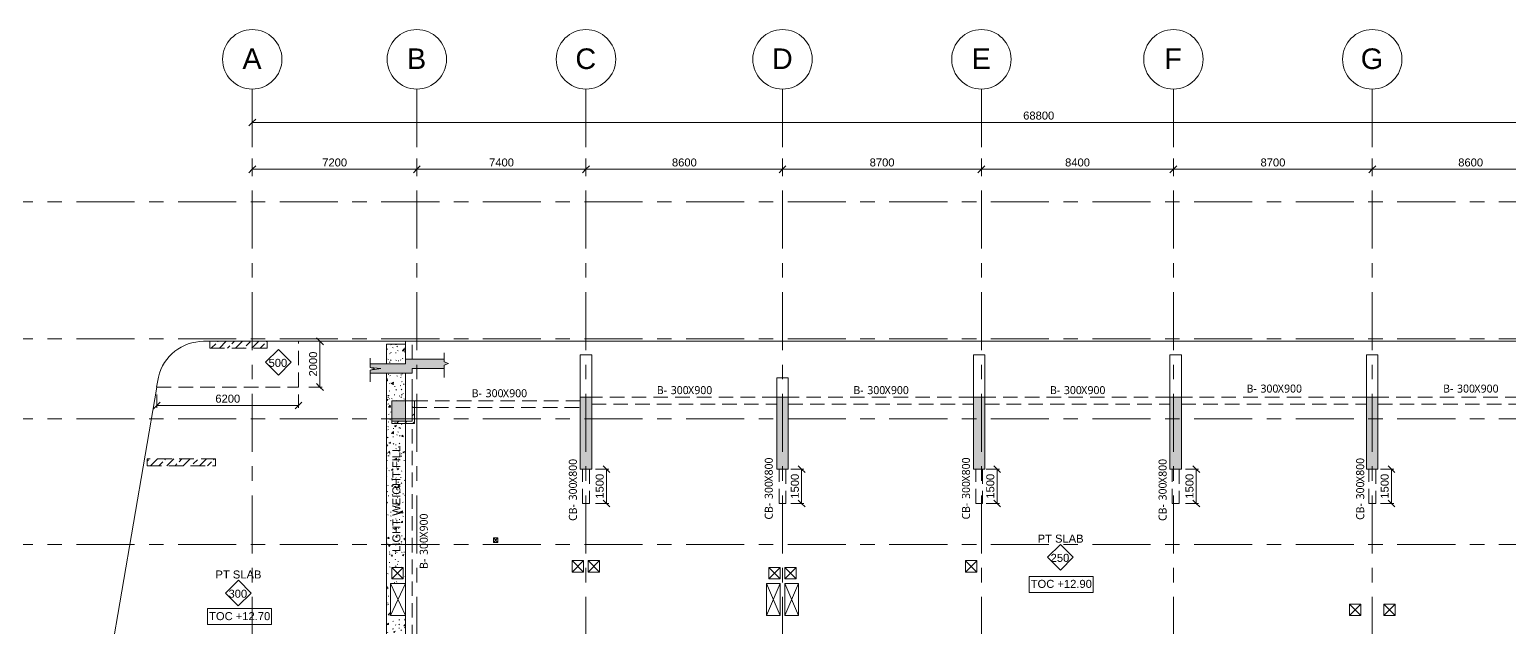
# Model space of a CAD drawing. Header units: millimetres. Extents: x 1499 to 248787, y -26353 to 51881.
# Drawn here: x 55921 to 120663, y 25723 to 51881 of the extents above; entities that cross this region are included whole.
import ezdxf

# ---------------------------------------------------------------- set-up
doc = ezdxf.new("R2010")
doc.units = ezdxf.units.MM
for name, pattern in [('Dashed', [3810, 2540, -1270]), ('Dashed __25x_', [952.5, 635, -317.5]), ('DASHED___25x_', [952.5, 635, -317.5]), ('Grid Line', [4445, 2540, -635, 635, -635])]:
    doc.linetypes.add(name, pattern=pattern)
for name, color, linetype, lineweight in [('A-ANNO-DIMS', 211, 'Continuous', 5), ('A-ANNO-DIMS-200', 211, 'Continuous', 5), ('A-DETL', 90, 'Continuous', 5), ('A-DETL-GENF', 92, 'Continuous', 5), ('A-DETL-THIN', 151, 'Continuous', 5), ('A-FLOR', 192, 'Continuous', 15), ('A-FLOR-HDLN', 190, 'Dashed __25x_', 5), ('A-FLOR-IDEN', 11, 'Continuous', 5), ('A-FLOR-PATT', 8, 'Continuous', 15), ('A-WALL-PATT', 111, 'Continuous', 15), ('G-ANNO-DIMS', 111, 'Continuous', 5), ('G-ANNO-TEXT', 231, 'Continuous', 5), ('I-WALL', 2, 'Continuous', 5), ('S-BEAM-HDLN', 1, 'DASHED___25x_', 5), ('S-BEAM-IDEN', 2, 'Continuous', 5), ('S-COLS', 52, 'Continuous', 5), ('S-COLS-HDLN', 52, 'Dashed', 5), ('S-GRID', 1, 'Continuous', 5), ('S-GRID-IDEN', 1, 'Continuous', 5)]:
    doc.layers.add(name, color=color, linetype=linetype, lineweight=lineweight)
doc.styles.add('Arial_1', font='arial.ttf', dxfattribs={"height": 350})
doc.styles.add('Arial_2', font='arial.ttf', dxfattribs={"height": 900})
doc.styles.add('Trebuchet MS', font='trebuc.ttf', dxfattribs={"height": 350})
doc.dimstyles.new('Diagonal_-_1_75mm_Round_5mm_-1-200', dxfattribs={"dimscale": 304.8, "dimtxt": 1.171558, "dimasz": 0.984252, "dimexe": 0.328084, "dimexo": 0.0625, "dimgap": 0.065617, "dimtad": 1, "dimdec": 0, "dimlfac": 304.8, "dimrnd": 5, "dimdsep": 46, "dimtxsty": 'Arial_1', "dimblk1": 'OBLIQUE', "dimblk2": 'OBLIQUE', "dimsah": 1, "dimcen": 0.09, "dimazin": 0, "dimtfac": 1, "dimtdec": 4, "dimtix": 1, "dimtmove": 0, "dimatfit": 3, "dimfxl": 0.005167, "dimfxlon": 1, "dimtvp": 1, "dimtolj": 1, "dimtzin": 0, "dimarcsym": 2})
pattern_1 = [(45, (49092.77, 0), (-356.404, 356.404), []), (45, (49449.2, 0), (-356.404, 356.404), [252.016, -126.008])]
pattern_2 = [(50, (49092.8, 0), (728.7365, -63.756), [76.2, -838.2]), (355, (49092.8, 0), (-140.972, 764.228), [60.96, -670.56]), (100.451, (49153.5, -5.3), (587.77, 700.467), [64.76, -712.36]), (46.184, (49092.8, 203.2), (1084.316, -168.171), [114.3, -1257.3]), (96.636, (49183.1, 189.2), (949.61, 989.71), [97.14, -1068.54]), (351.184, (49092.8, 203.2), (949.62, 989.7), [91.44, -1005.84]), (21, (49194.4, 152.4), (606.458, -409.0606), [76.2, -838.2]), (326, (49194.4, 152.4), (247.208, 736.753), [60.96, -670.56]), (71.451, (49244.9, 118.3), (853.668, 327.685), [64.76, -712.36]), (37.5, (49092.77, 0), (12.3547, 338.2201), [33.528, -628.904, 33.528, -647.192, -673.1]), (37.5, (49092.77, 0), (12.3547, 338.2201), [-1343.152, 33.528, -639.572]), (7.5, (49092.77, 0), (267.279, 400.722), [33.528, -354.584, 33.528, -613.664, -256.54]), (7.5, (49092.77, 0), (267.279, 400.722), [-1035.304, 33.528, -223.012]), (327.5, (48866.2, 0), (542.3633, -22.9153), [33.528, -220.472, 33.528, -758.952, -1051.56]), (327.5, (48866.2, 0), (542.3633, -22.9153), [-1046.48, 33.528, -1018.032]), (317.5, (48764.6, 0), (592.517, 101.707), [33.528, -296.672, 33.528, -492.76, -746.76]), (317.5, (48764.6, 0), (592.517, 101.707), [-856.488, 33.528, -713.232])]

# ---------------------------------------------------------------- blocks, each defined once
blk = doc.blocks.new('BAI-AN_TAG_SLAB MARK-TYPE COMMENT_rfa 1_75 - BAI-AN_TAG_SLAB MARK-TYPE COMMENT-7641453-1ST FLOOR  FRAMING PLAN')
at = {"layer": 'A-FLOR-IDEN'}
for p, q in [((-2.8, 0), (0.02, 2.82)), ((-2.8, 0), (0, -2.8)), ((2.82, 0.02), (0, -2.8)), ((2.82, 0.02), (0.02, 2.82))]:
    blk.add_line(p, q, dxfattribs=at)
blk = doc.blocks.new('Grid - M_Grid Head - Circle-4284405-1ST FLOOR  FRAMING PLAN')
at = {"layer": 'S-GRID-IDEN'}
blk.add_circle((0, 0), 6.5, dxfattribs=at)
blk = doc.blocks.new('Spot Elevations - Spot Elevation _Str_ Plan_-5963248-1ST FLOOR  FRAMING PLAN')
at = {"layer": 'G-ANNO-DIMS'}
for p, q in [((-7, 4.125), (7, 4.125)), ((-7, 0.625), (-7, 4.125)), ((7, 0.625), (7, 4.125)), ((-7, 0.625), (7, 0.625))]:
    blk.add_line(p, q, dxfattribs=at)
blk = doc.blocks.new('DIMBLOCK1-1ST FLOOR  FRAMING PLAN')
at = {"layer": 'A-ANNO-DIMS-200'}
for p, q in [((65663, 45768), (65663, 46248)), ((72863, 45768), (72863, 46248)), ((65663, 45768), (72863, 45768)), ((65663, 45768), (65663, 45668)), ((72863, 45768), (72863, 45668))]:
    blk.add_line(p, q, dxfattribs=at)
at = {"layer": 'A-ANNO-DIMS-200', "lineweight": 15}
for p, q in [((65663, 45768), (65513, 45618)), ((65663, 45768), (65813, 45918)), ((72863, 45768), (72713, 45618)), ((72863, 45768), (73013, 45918))]:
    blk.add_line(p, q, dxfattribs=at)
at = {"layer": 'A-ANNO-DIMS-200', "color": 0, "insert": (68724, 46243), "char_height": 350, "width": 1292.12, "attachment_point": 1, "line_spacing_factor": 0.941778, "style": 'Arial_1'}
blk.add_mtext('7200', dxfattribs=at)
blk = doc.blocks.new('_Oblique')
at = {"color": 0, "linetype": 'ByBlock', "lineweight": -2}
blk.add_line((-0.5, -0.5), (0.5, 0.5), dxfattribs=at)
blk = doc.blocks.new('DIMBLOCK2-1ST FLOOR  FRAMING PLAN')
at = {"layer": 'A-ANNO-DIMS-200'}
for p, q in [((72863, 45768), (72863, 46248)), ((80263, 45768), (80263, 46248)), ((72863, 45768), (80263, 45768)), ((72863, 45768), (72863, 45668)), ((80263, 45768), (80263, 45668))]:
    blk.add_line(p, q, dxfattribs=at)
at = {"layer": 'A-ANNO-DIMS-200', "lineweight": 15}
for p, q in [((72863, 45768), (72713, 45618)), ((72863, 45768), (73013, 45918)), ((80263, 45768), (80113, 45618)), ((80263, 45768), (80413, 45918))]:
    blk.add_line(p, q, dxfattribs=at)
at = {"layer": 'A-ANNO-DIMS-200', "color": 0, "insert": (76024, 46243), "char_height": 350, "width": 1292.12, "attachment_point": 1, "line_spacing_factor": 0.941778, "style": 'Arial_1'}
blk.add_mtext('7400', dxfattribs=at)
blk = doc.blocks.new('DIMBLOCK3-1ST FLOOR  FRAMING PLAN')
at = {"layer": 'A-ANNO-DIMS-200'}
for p, q in [((80263, 45768), (80263, 46248)), ((88863, 45768), (88863, 46248)), ((80263, 45768), (88863, 45768)), ((80263, 45768), (80263, 45668)), ((88863, 45768), (88863, 45668))]:
    blk.add_line(p, q, dxfattribs=at)
at = {"layer": 'A-ANNO-DIMS-200', "lineweight": 15}
for p, q in [((80263, 45768), (80113, 45618)), ((80263, 45768), (80413, 45918)), ((88863, 45768), (88713, 45618)), ((88863, 45768), (89013, 45918))]:
    blk.add_line(p, q, dxfattribs=at)
at = {"layer": 'A-ANNO-DIMS-200', "color": 0, "insert": (84024, 46243), "char_height": 350, "width": 1292.12, "attachment_point": 1, "line_spacing_factor": 0.941778, "style": 'Arial_1'}
blk.add_mtext('8600', dxfattribs=at)
blk = doc.blocks.new('DIMBLOCK4-1ST FLOOR  FRAMING PLAN')
at = {"layer": 'A-ANNO-DIMS-200'}
for p, q in [((88863, 45768), (88863, 46248)), ((97563, 45768), (97563, 46248)), ((88863, 45768), (97563, 45768)), ((88863, 45768), (88863, 45668)), ((97563, 45768), (97563, 45668))]:
    blk.add_line(p, q, dxfattribs=at)
at = {"layer": 'A-ANNO-DIMS-200', "lineweight": 15}
for p, q in [((88863, 45768), (88713, 45618)), ((88863, 45768), (89013, 45918)), ((97563, 45768), (97413, 45618)), ((97563, 45768), (97713, 45918))]:
    blk.add_line(p, q, dxfattribs=at)
at = {"layer": 'A-ANNO-DIMS-200', "color": 0, "insert": (92674, 46243), "char_height": 350, "width": 1292.12, "attachment_point": 1, "line_spacing_factor": 0.941778, "style": 'Arial_1'}
blk.add_mtext('8700', dxfattribs=at)
blk = doc.blocks.new('DIMBLOCK5-1ST FLOOR  FRAMING PLAN')
at = {"layer": 'A-ANNO-DIMS-200'}
for p, q in [((97563, 45768), (97563, 46248)), ((105963, 45768), (105963, 46248)), ((97563, 45768), (105963, 45768)), ((97563, 45768), (97563, 45668)), ((105963, 45768), (105963, 45668))]:
    blk.add_line(p, q, dxfattribs=at)
at = {"layer": 'A-ANNO-DIMS-200', "lineweight": 15}
for p, q in [((97563, 45768), (97413, 45618)), ((97563, 45768), (97713, 45918)), ((105963, 45768), (105813, 45618)), ((105963, 45768), (106113, 45918))]:
    blk.add_line(p, q, dxfattribs=at)
at = {"layer": 'A-ANNO-DIMS-200', "color": 0, "insert": (101224, 46243), "char_height": 350, "width": 1292.12, "attachment_point": 1, "line_spacing_factor": 0.941778, "style": 'Arial_1'}
blk.add_mtext('8400', dxfattribs=at)
blk = doc.blocks.new('DIMBLOCK6-1ST FLOOR  FRAMING PLAN')
at = {"layer": 'A-ANNO-DIMS-200'}
for p, q in [((105963, 45768), (105963, 46248)), ((114663, 45768), (114663, 46248)), ((105963, 45768), (114663, 45768)), ((105963, 45768), (105963, 45668)), ((114663, 45768), (114663, 45668))]:
    blk.add_line(p, q, dxfattribs=at)
at = {"layer": 'A-ANNO-DIMS-200', "lineweight": 15}
for p, q in [((105963, 45768), (105813, 45618)), ((105963, 45768), (106113, 45918)), ((114663, 45768), (114513, 45618)), ((114663, 45768), (114813, 45918))]:
    blk.add_line(p, q, dxfattribs=at)
at = {"layer": 'A-ANNO-DIMS-200', "color": 0, "insert": (109774, 46243), "char_height": 350, "width": 1292.12, "attachment_point": 1, "line_spacing_factor": 0.941778, "style": 'Arial_1'}
blk.add_mtext('8700', dxfattribs=at)
blk = doc.blocks.new('DIMBLOCK7-1ST FLOOR  FRAMING PLAN')
at = {"layer": 'A-ANNO-DIMS-200'}
for p, q in [((114663, 45768), (114663, 46248)), ((123263, 45768), (123263, 46248)), ((114663, 45768), (123263, 45768)), ((114663, 45768), (114663, 45668)), ((123263, 45768), (123263, 45668))]:
    blk.add_line(p, q, dxfattribs=at)
at = {"layer": 'A-ANNO-DIMS-200', "lineweight": 15}
for p, q in [((114663, 45768), (114513, 45618)), ((114663, 45768), (114813, 45918)), ((123263, 45768), (123113, 45618)), ((123263, 45768), (123413, 45918))]:
    blk.add_line(p, q, dxfattribs=at)
at = {"layer": 'A-ANNO-DIMS-200', "color": 0, "insert": (118424, 46243), "char_height": 350, "width": 1292.12, "attachment_point": 1, "line_spacing_factor": 0.941778, "style": 'Arial_1'}
blk.add_mtext('8600', dxfattribs=at)
blk = doc.blocks.new('DIMBLOCK9-1ST FLOOR  FRAMING PLAN')
at = {"layer": 'A-ANNO-DIMS-200'}
for p, q in [((65663, 47819), (65663, 48299)), ((134463, 47819), (134463, 48299)), ((65663, 47819), (134463, 47819)), ((65663, 47819), (65663, 47719)), ((134463, 47819), (134463, 47719))]:
    blk.add_line(p, q, dxfattribs=at)
at = {"layer": 'A-ANNO-DIMS-200', "lineweight": 15}
for p, q in [((65663, 47819), (65813, 47969)), ((134463, 47819), (134613, 47969)), ((65663, 47819), (65513, 47669)), ((134463, 47819), (134313, 47669))]:
    blk.add_line(p, q, dxfattribs=at)
at = {"layer": 'A-ANNO-DIMS-200', "color": 0, "insert": (99390, 48294), "char_height": 350, "width": 1615.15, "attachment_point": 1, "line_spacing_factor": 0.941778, "style": 'Arial_1'}
blk.add_mtext('68800', dxfattribs=at)
blk = doc.blocks.new('DIMBLOCK34-1ST FLOOR  FRAMING PLAN')
at = {"layer": 'A-ANNO-DIMS-200'}
for p, q in [((81161, 32644), (80681, 32644)), ((81161, 32644), (81161, 31144)), ((81161, 32644), (81261, 32644)), ((81161, 31144), (80681, 31144)), ((81161, 31144), (81261, 31144))]:
    blk.add_line(p, q, dxfattribs=at)
at = {"layer": 'A-ANNO-DIMS-200', "lineweight": 15}
for p, q in [((81161, 32644), (81011, 32794)), ((81161, 32644), (81311, 32494)), ((81161, 31144), (81011, 31294)), ((81161, 31144), (81311, 30994))]:
    blk.add_line(p, q, dxfattribs=at)
at = {"layer": 'A-ANNO-DIMS-200', "color": 0, "insert": (80687, 31356), "char_height": 350, "width": 1292.12, "attachment_point": 1, "rotation": 90, "line_spacing_factor": 0.941778, "style": 'Arial_1'}
blk.add_mtext('1500', dxfattribs=at)
blk = doc.blocks.new('DIMBLOCK35-1ST FLOOR  FRAMING PLAN')
at = {"layer": 'A-ANNO-DIMS-200'}
for p, q in [((89699, 32644), (89219, 32644)), ((89699, 32644), (89699, 31144)), ((89699, 32644), (89799, 32644)), ((89699, 31144), (89219, 31144)), ((89699, 31144), (89799, 31144))]:
    blk.add_line(p, q, dxfattribs=at)
at = {"layer": 'A-ANNO-DIMS-200', "lineweight": 15}
for p, q in [((89699, 32644), (89549, 32794)), ((89699, 32644), (89849, 32494)), ((89699, 31144), (89549, 31294)), ((89699, 31144), (89849, 30994))]:
    blk.add_line(p, q, dxfattribs=at)
at = {"layer": 'A-ANNO-DIMS-200', "color": 0, "insert": (89225, 31356), "char_height": 350, "width": 1292.12, "attachment_point": 1, "rotation": 90, "line_spacing_factor": 0.941778, "style": 'Arial_1'}
blk.add_mtext('1500', dxfattribs=at)
blk = doc.blocks.new('DIMBLOCK36-1ST FLOOR  FRAMING PLAN')
at = {"layer": 'A-ANNO-DIMS-200'}
for p, q in [((98251, 32644), (97771, 32644)), ((98251, 32644), (98251, 31144)), ((98251, 32644), (98351, 32644)), ((98251, 31144), (97771, 31144)), ((98251, 31144), (98351, 31144))]:
    blk.add_line(p, q, dxfattribs=at)
at = {"layer": 'A-ANNO-DIMS-200', "lineweight": 15}
for p, q in [((98251, 32644), (98101, 32794)), ((98251, 32644), (98401, 32494)), ((98251, 31144), (98101, 31294)), ((98251, 31144), (98401, 30994))]:
    blk.add_line(p, q, dxfattribs=at)
at = {"layer": 'A-ANNO-DIMS-200', "color": 0, "insert": (97776, 31356), "char_height": 350, "width": 1292.12, "attachment_point": 1, "rotation": 90, "line_spacing_factor": 0.941778, "style": 'Arial_1'}
blk.add_mtext('1500', dxfattribs=at)
blk = doc.blocks.new('DIMBLOCK37-1ST FLOOR  FRAMING PLAN')
at = {"layer": 'A-ANNO-DIMS-200'}
for p, q in [((106965, 32644), (106485, 32644)), ((106965, 32644), (106965, 31144)), ((106965, 32644), (107065, 32644)), ((106965, 31144), (106485, 31144)), ((106965, 31144), (107065, 31144))]:
    blk.add_line(p, q, dxfattribs=at)
at = {"layer": 'A-ANNO-DIMS-200', "lineweight": 15}
for p, q in [((106965, 32644), (106815, 32794)), ((106965, 32644), (107115, 32494)), ((106965, 31144), (106815, 31294)), ((106965, 31144), (107115, 30994))]:
    blk.add_line(p, q, dxfattribs=at)
at = {"layer": 'A-ANNO-DIMS-200', "color": 0, "insert": (106491, 31356), "char_height": 350, "width": 1292.12, "attachment_point": 1, "rotation": 90, "line_spacing_factor": 0.941778, "style": 'Arial_1'}
blk.add_mtext('1500', dxfattribs=at)
blk = doc.blocks.new('DIMBLOCK38-1ST FLOOR  FRAMING PLAN')
at = {"layer": 'A-ANNO-DIMS-200'}
for p, q in [((115504, 32644), (115024, 32644)), ((115504, 32644), (115504, 31144)), ((115504, 32644), (115604, 32644)), ((115504, 31144), (115024, 31144)), ((115504, 31144), (115604, 31144))]:
    blk.add_line(p, q, dxfattribs=at)
at = {"layer": 'A-ANNO-DIMS-200', "lineweight": 15}
for p, q in [((115504, 32644), (115354, 32794)), ((115504, 32644), (115654, 32494)), ((115504, 31144), (115354, 31294)), ((115504, 31144), (115654, 30994))]:
    blk.add_line(p, q, dxfattribs=at)
at = {"layer": 'A-ANNO-DIMS-200', "color": 0, "insert": (115029, 31356), "char_height": 350, "width": 1292.12, "attachment_point": 1, "rotation": 90, "line_spacing_factor": 0.941778, "style": 'Arial_1'}
blk.add_mtext('1500', dxfattribs=at)
blk = doc.blocks.new('DIMBLOCK41-1ST FLOOR  FRAMING PLAN')
at = {"layer": 'A-ANNO-DIMS-200'}
for p, q in [((68623, 38241), (68143, 38241)), ((68623, 36241), (68623, 38241)), ((68623, 38241), (68723, 38241)), ((68623, 36241), (68143, 36241)), ((68623, 36241), (68723, 36241))]:
    blk.add_line(p, q, dxfattribs=at)
at = {"layer": 'A-ANNO-DIMS-200', "lineweight": 15}
for p, q in [((68623, 38241), (68473, 38391)), ((68623, 38241), (68773, 38091)), ((68623, 36241), (68473, 36391)), ((68623, 36241), (68773, 36091))]:
    blk.add_line(p, q, dxfattribs=at)
at = {"layer": 'A-ANNO-DIMS-200', "color": 0, "insert": (68149, 36702), "char_height": 350, "width": 1292.12, "attachment_point": 1, "rotation": 90, "line_spacing_factor": 0.941778, "style": 'Arial_1'}
blk.add_mtext('2000', dxfattribs=at)
blk = doc.blocks.new('DIMBLOCK62-1ST FLOOR  FRAMING PLAN')
at = {"layer": 'A-ANNO-DIMS-200'}
for p, q in [((61485, 35433), (61485, 35913)), ((67687, 35433), (67687, 35913)), ((61485, 35433), (67687, 35433)), ((61485, 35433), (61485, 35333)), ((67687, 35433), (67687, 35333))]:
    blk.add_line(p, q, dxfattribs=at)
at = {"layer": 'A-ANNO-DIMS-200', "lineweight": 15}
for p, q in [((61485, 35433), (61335, 35283)), ((61485, 35433), (61635, 35583)), ((67687, 35433), (67537, 35283)), ((67687, 35433), (67837, 35583))]:
    blk.add_line(p, q, dxfattribs=at)
at = {"layer": 'A-ANNO-DIMS-200', "color": 0, "insert": (64048, 35907), "char_height": 350, "width": 1292.12, "attachment_point": 1, "line_spacing_factor": 0.941778, "style": 'Arial_1'}
blk.add_mtext('6200', dxfattribs=at)

msp = doc.modelspace()

# ---------------------------------------------------------------- hatches: boundary and pattern name
at = {"layer": 'A-DETL-GENF'}
msp.add_hatch(color=8, dxfattribs=at).paths.add_polyline_path([(72662.553, 36853.5252), (72662.553, 37053.5368), (74056.6954, 37053.5118), (74056.6954, 37202.4904), (74244.6347, 37270.8924), (74056.6954, 37339.2982), (74056.6954, 37453.511), (72362.5302, 37453.5421), (72361.585, 37253.5306), (70817.3137, 37253.5306), (70817.312, 37101.2856), (71289.0578, 37051.7031), (70817.3106, 36976.9857), (70817.3093, 36853.5582), (72361.585, 36853.5306)])
h = msp.add_hatch(dxfattribs=at)
h.set_pattern_fill('FP_4', color=1, style=0, pattern_type=2)
h.set_pattern_definition(pattern_1)
h.paths.add_polyline_path([(72360.0225, 34644.1759), (72762.5298, 34644.1759), (72762.5298, 35644.1759), (72662.553, 35644.1759), (72662.553, 34744.1759), (71762.5298, 34744.1759), (71762.5298, 34644.1759), (71770.3278, 34644.1759)])
h = msp.add_hatch(dxfattribs=at)
h.set_pattern_fill('FP_4', color=1, style=0, pattern_type=2)
h.set_pattern_definition(pattern_1)
h.paths.add_polyline_path([(72360.0225, 34644.1759), (72762.5298, 34644.1759), (72762.5298, 35644.1759), (72662.553, 35644.1759), (72662.553, 34744.1759), (71762.5298, 34744.1759), (71762.5298, 34644.1759), (71770.3278, 34644.1759)])
at = {"layer": 'A-FLOR-PATT', "lineweight": 5}
h = msp.add_hatch(dxfattribs=at)
h.set_pattern_fill('FP_14', color=256, style=0, pattern_type=2)
h.set_pattern_definition(pattern_2)
h.paths.add_polyline_path([(71982.5136, 24264.3012), (72361.585, 24264.3012), (72361.585, 26244.3279), (71712.5298, 26244.3279), (71712.5298, 27644.3279), (72361.585, 27644.3279), (72361.585, 34744.1759), (71762.5298, 34744.1759), (71762.5298, 35644.1759), (72361.585, 35644.1759), (72361.585, 36853.5306), (71537.5548, 36853.5252), (71537.5548, 24264.3012), (71712.5298, 24264.3012)])
h.paths.add_polyline_path([(72261.585, 27844.3279), (71762.5298, 27844.3279), (71762.5298, 28344.3279), (72261.585, 28344.3279), (72261.585, 28144.3279)])
h.paths.add_polyline_path([(72361.585, 37253.5306), (72361.585, 38120.2143), (71537.5548, 38120.2143), (71537.5548, 37253.5453), (72151.8996, 37253.5343)])
h = msp.add_hatch(dxfattribs=at)
h.set_pattern_fill('FP_14', color=256, style=0, pattern_type=2)
h.set_pattern_definition(pattern_2)
h.paths.add_polyline_path([(71982.5136, 24264.3012), (72361.585, 24264.3012), (72361.585, 26244.3279), (71712.5298, 26244.3279), (71712.5298, 27644.3279), (72361.585, 27644.3279), (72361.585, 34744.1759), (71762.5298, 34744.1759), (71762.5298, 35644.1759), (72361.585, 35644.1759), (72361.585, 36853.5306), (71537.5548, 36853.5252), (71537.5548, 24264.3012), (71712.5298, 24264.3012)])
h.paths.add_polyline_path([(72261.585, 27844.3279), (71762.5298, 27844.3279), (71762.5298, 28344.3279), (72261.585, 28344.3279), (72261.585, 28144.3279)])
h.paths.add_polyline_path([(72361.585, 37253.5306), (72361.585, 38120.2143), (71537.5548, 38120.2143), (71537.5548, 37253.5453), (72151.8996, 37253.5343)])
at = {"layer": 'A-WALL-PATT', "lineweight": 5}
for points in [[(80512.5298, 32644.1668), (80512.5298, 35794.1668), (80012.5298, 35794.1668), (80012.5298, 32644.1668)], [(89112.553, 32644.1668), (89112.553, 35794.1668), (88612.553, 35794.1668), (88612.553, 32644.1668)], [(97712.5298, 32644.1668), (97712.5298, 35794.1668), (97212.5298, 35794.1668), (97212.5298, 32644.1668)], [(106312.5298, 32644.1668), (106312.5298, 35794.1668), (105812.5298, 35794.1668), (105812.5298, 32644.1668)], [(114912.553, 32644.1668), (114912.553, 35794.1668), (114412.553, 35794.1668), (114412.553, 32644.1668)]]:
    msp.add_hatch(color=256, dxfattribs=at).paths.add_polyline_path(points)
at = {"layer": 'I-WALL'}
h = msp.add_hatch(dxfattribs=at)
h.set_pattern_fill('FP_4', color=1, style=0, pattern_type=2)
h.set_pattern_definition(pattern_1)
h.paths.add_polyline_path([(63812.5311, 37940.7598), (66312.5311, 37940.7598), (66312.5311, 38240.7598), (63812.5311, 38240.7598)])
h = msp.add_hatch(dxfattribs=at)
h.set_pattern_fill('FP_4', color=1, style=0, pattern_type=2)
h.set_pattern_definition(pattern_1)
h.paths.add_polyline_path([(61058.8896, 32794.1661), (64058.8896, 32794.1661), (64058.8896, 33094.1661), (61058.8896, 33094.1661)])
at = {"layer": 'S-COLS'}
msp.add_hatch(color=55, dxfattribs=at).paths.add_polyline_path([(72178.9406, 34744.1759), (72361.585, 34744.1759), (72361.585, 35644.1759), (71762.5298, 35644.1759), (71762.5298, 34744.1759), (71844.3046, 34744.1759)])

# ---------------------------------------------------------------- linework, layer by layer
at = {"layer": 'A-DETL'}
for p, q in [((74056.6982, 37453.5118), (74056.7013, 37739.2985)), ((71005.2436, 37032.8801), (70817.3059, 37101.2862)), ((70817.3075, 37253.5582), (70817.3102, 37501.2862)), ((70878.1416, 36986.6204), (71005.2436, 37032.8801)), ((74056.6954, 36662.4904), (74056.6954, 37053.5118)), ((70817.2989, 36464.4782), (70817.3032, 36853.5582))]:
    msp.add_line(p, q, dxfattribs=at)
at = {"layer": 'A-DETL', "lineweight": 13}
for p, q in [((76412.5298, 29644.1661), (76211.585, 29444.3279)), ((76211.585, 29644.1661), (76412.5298, 29444.3279)), ((79661.585, 28144.3279), (80161.585, 28644.3279)), ((80161.585, 28144.3279), (79661.5887, 28644.3242)), ((80861.585, 28644.328), (80361.5242, 28144.2671)), ((80861.585, 28144.3279), (80361.7056, 28644.2073)), ((96861.585, 28144.3279), (97360.0953, 28642.8382)), ((97361.585, 28144.3279), (96863.0747, 28642.8382)), ((71762.5298, 27844.3279), (72261.585, 28344.3279)), ((72261.585, 27844.3279), (71762.5298, 28344.3279)), ((88761.585, 27844.3279), (88261.585, 28344.3279)), ((88261.585, 27844.3279), (88761.585, 28344.3279)), ((89461.585, 27844.3279), (88961.585, 28344.3279)), ((88961.585, 27844.3279), (89461.585, 28344.3279)), ((71712.5298, 26244.3279), (72361.585, 27644.3279)), ((71712.5298, 27644.3279), (72361.585, 26244.3279)), ((88761.585, 26244.3279), (88161.585, 27644.3279)), ((88161.585, 26244.3279), (88761.585, 27644.3279)), ((88961.585, 26244.3279), (89561.585, 27644.3279)), ((89561.585, 26244.3279), (88961.585, 27644.3279)), ((114162.553, 26744.1661), (113662.553, 26244.1661)), ((113662.553, 26744.1661), (114162.553, 26244.1661)), ((115662.553, 26744.1661), (115162.553, 26244.1661)), ((115162.553, 26744.1661), (115662.553, 26244.1661))]:
    msp.add_line(p, q, dxfattribs=at)
at = {"layer": 'A-DETL-THIN'}
for p, q in [((70817.3106, 36976.9857), (70817.3093, 36853.5582)), ((71289.0578, 37051.7031), (70817.3106, 36976.9857)), ((70817.3137, 37253.5582), (70817.312, 37101.2856)), ((70817.312, 37101.2856), (71289.0578, 37051.7031)), ((72362.5302, 37253.5306), (70817.3137, 37253.5582)), ((74056.6982, 37453.5118), (72362.5302, 37453.5421)), ((72362.5302, 37453.5421), (72362.5302, 37253.5306)), ((72662.553, 36853.5252), (72662.5566, 37053.5368)), ((72662.5566, 37053.5368), (74056.6954, 37053.5118)), ((74056.6954, 37202.4904), (74244.6347, 37270.8924)), ((74056.6954, 37053.5118), (74056.6954, 37202.4904)), ((74056.6969, 37339.2985), (74056.6982, 37453.5118)), ((74244.6347, 37270.8924), (74056.6969, 37339.2985)), ((70817.3093, 36853.5582), (72662.553, 36853.5252)), ((72762.5298, 35644.1759), (72662.553, 35644.1759)), ((72662.553, 35644.1759), (72662.553, 34744.1759)), ((72762.5298, 34644.1759), (72762.5298, 35644.1759)), ((72662.553, 34744.1759), (71762.5298, 34744.1759)), ((71762.5298, 34744.1759), (71762.5298, 34644.1759)), ((71762.5298, 34644.1759), (72762.5298, 34644.1759))]:
    msp.add_line(p, q, dxfattribs=at)
at = {"layer": 'A-FLOR'}
for p, q in [((63812.5311, 38240.7598), (63535.9097, 38240.7598)), ((139060.2671, 38240.7598), (66312.5311, 38240.7598)), ((72361.585, 37253.3528), (72361.585, 38240.7598)), ((72361.585, 38120.2143), (71537.5548, 38120.2143)), ((71537.5548, 38120.2143), (71537.5548, 37253.5453)), ((61560.2012, 36678.8132), (61480.0367, 36240.7598)), ((71537.5548, 36853.5453), (71537.5548, 24264.3012)), ((72361.585, 24264.3012), (72361.585, 36853.5306)), ((61485.2297, 36240.7598), (56656.1469, 8024.7487)), ((61480.0367, 36240.7598), (61485.2297, 36240.7598)), ((71762.5298, 34744.1759), (71762.5298, 35644.1759)), ((71762.5298, 35644.1759), (72361.585, 35644.1759)), ((72361.585, 34744.1759), (71762.5298, 34744.1759)), ((76211.585, 29644.1661), (76412.5298, 29644.1661)), ((76211.585, 29444.3279), (76211.585, 29644.1661)), ((76412.5298, 29444.3279), (76211.585, 29444.3279)), ((76412.5298, 29644.1661), (76412.5298, 29444.3279)), ((79661.585, 28144.3279), (79661.585, 28644.328)), ((79661.585, 28644.328), (80161.585, 28644.328)), ((80161.585, 28644.328), (80161.585, 28144.3279)), ((80361.585, 28144.3279), (80361.585, 28644.328)), ((80361.585, 28644.328), (80861.585, 28644.328)), ((80861.585, 28644.328), (80861.585, 28144.3279)), ((96861.585, 28144.3279), (96861.585, 28644.328)), ((96861.585, 28644.328), (97361.585, 28644.328)), ((97361.585, 28644.328), (97361.585, 28144.3279)), ((71762.5298, 27844.3279), (71762.5298, 28344.3279)), ((71762.5298, 28344.3279), (72261.585, 28344.3279)), ((72261.585, 27844.3279), (71762.5298, 27844.3279)), ((72261.585, 28344.3279), (72261.585, 27844.3279)), ((80161.585, 28144.3279), (79661.585, 28144.3279)), ((80861.585, 28144.3279), (80361.585, 28144.3279)), ((88261.585, 27844.3279), (88261.585, 28344.3279)), ((88261.585, 28344.3279), (88761.585, 28344.3279)), ((88761.585, 27844.3279), (88261.585, 27844.3279)), ((88761.585, 28344.3279), (88761.585, 27844.3279)), ((88961.585, 28344.3279), (89461.585, 28344.3279)), ((88961.585, 27844.3279), (88961.585, 28344.3279)), ((89461.585, 27844.3279), (88961.585, 27844.3279)), ((89461.585, 28344.3279), (89461.585, 27844.3279)), ((97361.585, 28144.3279), (96861.585, 28144.3279)), ((71712.5298, 26244.3279), (71712.5298, 27644.3279)), ((71712.5298, 27644.3279), (72361.585, 27644.3279)), ((88161.585, 26244.3279), (88161.585, 27644.3279)), ((88161.585, 27644.3279), (88761.585, 27644.3279)), ((88761.585, 27644.3279), (88761.585, 26244.3279)), ((88961.585, 26244.3279), (88961.585, 27644.3279)), ((88961.585, 27644.3279), (89561.585, 27644.3279)), ((89561.585, 27644.3279), (89561.585, 26244.3279)), ((113662.553, 26744.1661), (114162.553, 26744.1661)), ((113662.553, 26244.1661), (113662.553, 26744.1661)), ((114162.553, 26744.1661), (114162.553, 26244.1661)), ((115162.553, 26744.1661), (115662.553, 26744.1661)), ((115162.553, 26244.1661), (115162.553, 26744.1661)), ((115662.553, 26744.1661), (115662.553, 26244.1661)), ((72361.585, 26244.3279), (71712.5298, 26244.3279)), ((88761.585, 26244.3279), (88161.585, 26244.3279)), ((89561.585, 26244.3279), (88961.585, 26244.3279)), ((114162.553, 26244.1661), (113662.553, 26244.1661)), ((115662.553, 26244.1661), (115162.553, 26244.1661))]:
    msp.add_line(p, q, dxfattribs=at)
msp.add_arc((63535.9097, 36210.2482), 2030.5116, 90, 166.658060481, dxfattribs=at)
at = {"layer": 'A-FLOR-HDLN'}
for p, q in [((63812.5311, 38240.7598), (63812.5311, 37940.7598)), ((66312.5311, 37940.7598), (66312.5311, 38240.7598)), ((67687.0563, 36240.7598), (67687.0563, 38240.7598)), ((72662.553, 37453.5368), (72662.553, 38240.7598)), ((63812.5311, 37940.7598), (66312.5311, 37940.7598)), ((72662.553, 35944.1759), (72662.553, 36853.5252)), ((61485.2297, 36240.7598), (67687.0563, 36240.7598)), ((72661.585, 35644.1759), (72361.6346, 35644.1759)), ((72661.585, 35644.1759), (72661.585, 35944.1759)), ((72661.585, 35944.1759), (72662.553, 35944.1759)), ((71762.5298, 34744.1262), (71762.5298, 34644.1759)), ((71762.5298, 34644.1759), (72361.585, 34644.1759)), ((64058.8896, 33094.1661), (61058.8896, 33094.1661)), ((61058.8896, 33094.1661), (61058.8896, 32794.1661)), ((64058.8896, 32794.1661), (64058.8896, 33094.1661)), ((61058.8896, 32794.1661), (64058.8896, 32794.1661))]:
    msp.add_line(p, q, dxfattribs=at)
at = {"layer": 'I-WALL'}
for p, q in [((63812.5311, 38240.7598), (66312.5311, 38240.7598)), ((80012.553, 35794.1668), (80012.553, 37644.1661)), ((80012.553, 37644.1661), (80512.553, 37644.1661)), ((80512.553, 37644.1661), (80512.553, 35794.1668)), ((97212.5298, 35794.1668), (97212.5298, 37644.1661)), ((97212.5298, 37644.1661), (97712.5298, 37644.1661)), ((97712.5298, 37644.1661), (97712.5298, 35794.1668)), ((105812.5298, 35794.1668), (105812.5298, 37644.1661)), ((105812.5298, 37644.1661), (106312.5298, 37644.1661)), ((106312.5298, 37644.1661), (106312.5298, 35794.1668)), ((114412.5298, 35794.1668), (114412.5298, 37644.1661)), ((114412.5298, 37644.1661), (114912.5298, 37644.1661)), ((114912.5298, 37644.1661), (114912.5298, 35794.1668)), ((88612.553, 35794.1668), (88612.553, 36644.1668)), ((88612.553, 36644.1668), (89112.553, 36644.1668)), ((89112.553, 36644.1668), (89112.553, 35794.1668))]:
    msp.add_line(p, q, dxfattribs=at)
at = {"layer": 'I-WALL', "lineweight": 15}
for p, q in [((80512.5298, 35794.1668), (80012.5298, 35794.1668)), ((80012.5298, 35794.1668), (80012.5298, 32644.1668)), ((80512.5298, 32644.1668), (80512.5298, 35794.1668)), ((89112.553, 35794.1668), (88612.553, 35794.1668)), ((88612.553, 35794.1668), (88612.553, 32644.1668)), ((89112.553, 32644.1668), (89112.553, 35794.1668)), ((97712.5298, 35794.1668), (97212.5298, 35794.1668)), ((97212.5298, 35794.1668), (97212.5298, 32644.1668)), ((97712.5298, 32644.1668), (97712.5298, 35794.1668)), ((106312.5298, 35794.1668), (105812.5298, 35794.1668)), ((105812.5298, 35794.1668), (105812.5298, 32644.1668)), ((106312.5298, 32644.1668), (106312.5298, 35794.1668)), ((114912.553, 35794.1668), (114412.553, 35794.1668)), ((114412.553, 35794.1668), (114412.553, 32644.1668)), ((114912.553, 32644.1668), (114912.553, 35794.1668)), ((80012.5298, 32644.1668), (80512.5298, 32644.1668)), ((88612.553, 32644.1668), (89112.553, 32644.1668)), ((97212.5298, 32644.1668), (97712.5298, 32644.1668)), ((105812.5298, 32644.1668), (106312.5298, 32644.1668)), ((114412.553, 32644.1668), (114912.553, 32644.1668))]:
    msp.add_line(p, q, dxfattribs=at)
at = {"layer": 'S-BEAM-HDLN'}
for p, q in [((72662.553, 35344.1759), (72662.553, 35644.1759)), ((80012.553, 35644.1759), (72662.553, 35644.1759)), ((88612.553, 35794.1668), (80512.553, 35794.1668)), ((97212.5298, 35794.1668), (89112.553, 35794.1668)), ((105812.5298, 35794.1668), (97712.5298, 35794.1668)), ((114412.5298, 35794.1668), (106312.5298, 35794.1668)), ((123012.5298, 35794.1668), (114912.6026, 35794.1668)), ((72662.553, 35344.1759), (80012.553, 35344.1759)), ((80512.553, 35494.1668), (88612.553, 35494.1668)), ((89112.553, 35494.1668), (97212.5298, 35494.1668)), ((97712.5298, 35494.1668), (105812.5298, 35494.1668)), ((106312.5298, 35494.1668), (114412.5298, 35494.1668)), ((114912.5298, 35494.1668), (123012.5298, 35494.1668)), ((72361.585, 34644.1759), (72661.585, 34644.1759)), ((72661.585, 24244.1661), (72661.585, 34644.1759)), ((80112.5298, 31144.3012), (80112.5298, 32644.1661)), ((80412.5298, 32644.1661), (80412.5298, 31144.3012)), ((88712.553, 31144.3012), (88712.553, 32644.1661)), ((89012.553, 32644.1661), (89012.553, 31144.3012)), ((97312.5298, 31144.3012), (97312.5298, 32644.1661)), ((97612.5298, 32644.1661), (97612.5298, 31144.3012)), ((105912.5298, 31144.3012), (105912.5298, 32644.1661)), ((106212.5298, 32644.1661), (106212.5298, 31144.3012)), ((114512.553, 31144.3012), (114512.553, 32644.1661)), ((114812.553, 32644.1661), (114812.553, 31144.3012)), ((80412.5298, 31144.3012), (80112.5298, 31144.3012)), ((89012.553, 31144.3012), (88712.553, 31144.3012)), ((97612.5298, 31144.3012), (97312.5298, 31144.3012)), ((106212.5298, 31144.3012), (105912.5298, 31144.3012)), ((114812.553, 31144.3012), (114512.553, 31144.3012))]:
    msp.add_line(p, q, dxfattribs=at)
at = {"layer": 'S-COLS-HDLN'}
for p, q in [((72762.5298, 35644.1759), (72762.5298, 34644.1759)), ((72762.5298, 34644.1759), (72661.6346, 34644.1759))]:
    msp.add_line(p, q, dxfattribs=at)
at = {"layer": 'S-GRID', "linetype": 'Grid Line'}
for p, q in [((65662.5298, 49281.3629), (65662.5298, 351.3451)), ((72862.5298, 49281.3629), (72862.5298, -905.3457)), ((80262.5298, 49281.3629), (80262.5298, 351.3451)), ((88862.5298, 49281.3629), (88862.5298, 351.3451)), ((97562.5298, 49281.3629), (97562.5298, 351.3451)), ((105962.5298, 49281.3629), (105962.5298, 351.3451)), ((114662.5298, 49281.3629), (114662.5298, 351.3451)), ((44638.519, 44344.1661), (162896.494, 44344.1661)), ((44638.2669, 38344.1661), (162896.494, 38344.1661)), ((44638.2669, 34844.1661), (162896.494, 34844.1661)), ((44638.2669, 29344.1661), (162896.494, 29344.1661))]:
    msp.add_line(p, q, dxfattribs=at)

# ---------------------------------------------------------------- block references
at = {"layer": 'A-FLOR-IDEN', "xscale": 199.9999999999999, "yscale": 199.9999999999999, "zscale": 199.9999999999999}
for p in [(66803.7741, 37325.6876), (101020.0787, 28792.9983), (65051.7118, 27223.7846)]:
    msp.add_blockref('BAI-AN_TAG_SLAB MARK-TYPE COMMENT_rfa 1_75 - BAI-AN_TAG_SLAB MARK-TYPE COMMENT-7641453-1ST FLOOR  FRAMING PLAN', p, dxfattribs=at)
at = {"layer": 'G-ANNO-DIMS', "xscale": 199.9999999999999, "yscale": 199.9999999999999, "zscale": 199.9999999999999}
for p in [(101052.3566, 27131.9357), (65106.1048, 25719.969)]:
    msp.add_blockref('Spot Elevations - Spot Elevation _Str_ Plan_-5963248-1ST FLOOR  FRAMING PLAN', p, dxfattribs=at)
at = {"layer": 'S-GRID-IDEN', "xscale": 199.9999999999999, "yscale": 199.9999999999999, "zscale": 199.9999999999999, "rotation": 180}
for p in [(65662.5298, 50581.3629), (72862.5298, 50581.3629), (80262.5298, 50581.3629), (88862.5298, 50581.3629), (97562.5298, 50581.3629), (105962.5298, 50581.3629), (114662.5298, 50581.3629)]:
    msp.add_blockref('Grid - M_Grid Head - Circle-4284405-1ST FLOOR  FRAMING PLAN', p, dxfattribs=at)

# ---------------------------------------------------------------- texts
at = {"layer": 'A-FLOR-IDEN', "char_height": 350, "attachment_point": 1, "style": 'Arial_1'}
for s, insert, width in [('500', (66375.4469, 37473.4649), 1010.12625), ('PT SLAB', (100022.0015, 29782.2803), 2469.1975), ('250', (100591.7515, 28940.7756), 1010.12625), ('PT SLAB', (64053.6347, 28213.0666), 2469.1975), ('300', (64623.3847, 27371.5619), 1010.12625)]:
    msp.add_mtext(s, dxfattribs=dict(at, insert=insert, width=width))
at = {"layer": 'G-ANNO-DIMS', "char_height": 350, "width": 3196.54358, "attachment_point": 1, "line_spacing_factor": 0.941778, "style": 'Arial_1'}
for s, insert in [('TOC +12.90', (99720.4635, 27802.7972)), ('TOC +12.70', (63774.2117, 26390.8305))]:
    msp.add_mtext(s, dxfattribs=dict(at, insert=insert))
at = {"layer": 'G-ANNO-TEXT', "color": 7, "insert": (71792.3948, 29028.4536), "char_height": 350, "width": 5836.285, "attachment_point": 1, "rotation": 90, "style": 'Arial_1'}
msp.add_mtext('LIGHT WEIGHT FILL ', dxfattribs=at)
at = {"layer": 'S-BEAM-IDEN', "char_height": 350, "attachment_point": 1, "style": 'Trebuchet MS'}
for s, insert, width in [('B- ', (83364.8438, 36281.0513), 737.5525), ('300', (83973.3854, 36281.0513), 913.92375), ('X', (84727.4479, 36281.0513), 336.70875), ('900', (85005.2604, 36281.0513), 913.92375), ('B- ', (91964.8322, 36281.0513), 737.5525), ('300', (92573.3739, 36281.0513), 913.92375), ('X', (93327.4364, 36281.0513), 336.70875), ('900', (93605.2489, 36281.0513), 913.92375), ('B- ', (100564.8322, 36281.0513), 737.5525), ('300', (101173.3739, 36281.0513), 913.92375), ('X', (101927.4364, 36281.0513), 336.70875), ('900', (102205.2489, 36281.0513), 913.92375), ('B- ', (109164.8322, 36348.2304), 737.5525), ('300', (109773.3739, 36348.2304), 913.92375), ('X', (110527.4364, 36348.2304), 336.70875), ('900', (110805.2489, 36348.2304), 913.92375), ('B- ', (117764.8206, 36348.2304), 737.5525), ('300', (118373.3623, 36348.2304), 913.92375), ('X', (119127.4248, 36348.2304), 336.70875), ('900', (119405.2373, 36348.2304), 913.92375), ('B- ', (75264.8438, 36145.023), 737.5525), ('300', (75873.3854, 36145.023), 913.92375), ('X', (76627.4479, 36145.023), 336.70875), ('900', (76905.2604, 36145.023), 913.92375)]:
    msp.add_mtext(s, dxfattribs=dict(at, insert=insert, width=width))
at = {"layer": 'S-BEAM-IDEN', "char_height": 350, "attachment_point": 1, "rotation": 90, "style": 'Trebuchet MS'}
for s, insert, width in [('800', (79513.8451, 32314.3353), 913.92375), ('800', (88084.0934, 32373.3266), 913.92375), ('800', (96712.4154, 32377.0009), 913.92375), ('800', (105314.2526, 32312.962), 913.92375), ('800', (113958.6437, 32357.0281), 913.92375), ('300', (79513.8451, 31282.4603), 913.92375), ('X', (79513.8451, 32036.5228), 336.70875), ('300', (88084.0934, 31341.4516), 913.92375), ('X', (88084.0934, 32095.5141), 336.70875), ('300', (96712.4154, 31345.1259), 913.92375), ('X', (96712.4154, 32099.1884), 336.70875), ('300', (105314.2526, 31281.087), 913.92375), ('X', (105314.2526, 32035.1495), 336.70875), ('300', (113958.6437, 31325.1531), 913.92375), ('X', (113958.6437, 32079.2156), 336.70875), ('CB- ', (79513.8451, 30382.877), 1090.295), ('CB- ', (88084.0934, 30441.8682), 1090.295), ('CB- ', (96712.4154, 30445.5426), 1090.295), ('CB- ', (105314.2526, 30381.5037), 1090.295), ('CB- ', (113958.6437, 30425.5698), 1090.295), ('900', (72990.8964, 29924.446), 913.92375), ('X', (72990.8964, 29646.6335), 336.70875), ('300', (72990.8964, 28892.571), 913.92375), ('B- ', (72990.8964, 28284.0293), 737.5525)]:
    msp.add_mtext(s, dxfattribs=dict(at, insert=insert, width=width))

# ---------------------------------------------------------------- dimensions: what is measured, and where the dimension line sits
at = {"layer": 'A-ANNO-DIMS'}
for base, p1, p2, override, picture, middle in [((134462.5298, 47819.4511), (65662.5298, 48299.4511), (134462.5298, 48299.4511), {"dimpost": '<>', "dimfxl": 68800}, 'DIMBLOCK9-1ST FLOOR  FRAMING PLAN', (100062.5298, 48018.1517)), ((72862.5298, 45768.4229), (65662.5298, 46248.4229), (72862.5298, 46248.4229), {"dimpost": '<>', "dimfxl": 7200}, 'DIMBLOCK1-1ST FLOOR  FRAMING PLAN', (69262.5298, 45967.1234)), ((80262.5298, 45768.4229), (72862.5298, 46248.4229), (80262.5298, 46248.4229), {"dimpost": '<>', "dimfxl": 7400}, 'DIMBLOCK2-1ST FLOOR  FRAMING PLAN', (76562.5298, 45967.1234)), ((88862.5298, 45768.4229), (80262.5298, 46248.4229), (88862.5298, 46248.4229), {"dimpost": '<>', "dimfxl": 8600}, 'DIMBLOCK3-1ST FLOOR  FRAMING PLAN', (84562.5298, 45967.1234)), ((97562.5298, 45768.4229), (88862.5298, 46248.4229), (97562.5298, 46248.4229), {"dimpost": '<>', "dimfxl": 8700}, 'DIMBLOCK4-1ST FLOOR  FRAMING PLAN', (93212.5298, 45967.1234)), ((105962.5298, 45768.4229), (97562.5298, 46248.4229), (105962.5298, 46248.4229), {"dimpost": '<>', "dimfxl": 8400}, 'DIMBLOCK5-1ST FLOOR  FRAMING PLAN', (101762.5298, 45967.2428)), ((114662.5298, 45768.4229), (105962.5298, 46248.4229), (114662.5298, 46248.4229), {"dimpost": '<>', "dimfxl": 8700}, 'DIMBLOCK6-1ST FLOOR  FRAMING PLAN', (110312.5298, 45967.1234)), ((123262.5298, 45768.4229), (114662.5298, 46248.4229), (123262.5298, 46248.4229), {"dimpost": '<>', "dimfxl": 8600}, 'DIMBLOCK7-1ST FLOOR  FRAMING PLAN', (118962.5298, 45967.1234)), ((67687.0563, 35432.818), (61485.2297, 35912.818), (67687.0563, 35912.818), {"dimpost": '<>', "dimfxl": 6201.82663}, 'DIMBLOCK62-1ST FLOOR  FRAMING PLAN', (64586.143, 35631.6379))]:
    dim = msp.add_linear_dim(base=base, p1=p1, p2=p2, dimstyle='Diagonal_-_1_75mm_Round_5mm_-1-200', override=override, dxfattribs=at)
    dim.commit()
    dim.dimension.update_dxf_attribs({"geometry": picture, "text_midpoint": middle})
for base, p1, p2, override, picture, middle in [((68623.3761, 38240.7598), (68143.3761, 36240.7598), (68143.3761, 38240.7598), {"dimpost": '<>', "dimfxl": 2000}, 'DIMBLOCK41-1ST FLOOR  FRAMING PLAN', (68424.6756, 37240.7598)), ((81161.4521, 31144.3012), (80681.4521, 32644.1668), (80681.4521, 31144.3012), {"dimpost": '<>', "dimfxl": 1499.865603}, 'DIMBLOCK34-1ST FLOOR  FRAMING PLAN', (80962.7516, 31894.234)), ((89699.3996, 31144.3012), (89219.3996, 32644.1668), (89219.3996, 31144.3012), {"dimpost": '<>', "dimfxl": 1499.865603}, 'DIMBLOCK35-1ST FLOOR  FRAMING PLAN', (89500.6991, 31894.234)), ((98250.7991, 31144.3012), (97770.7991, 32644.1668), (97770.7991, 31144.3012), {"dimpost": '<>', "dimfxl": 1499.865603}, 'DIMBLOCK36-1ST FLOOR  FRAMING PLAN', (98052.0986, 31894.234)), ((106965.4454, 31144.3012), (106485.4454, 32644.1668), (106485.4454, 31144.3012), {"dimpost": '<>', "dimfxl": 1499.865603}, 'DIMBLOCK37-1ST FLOOR  FRAMING PLAN', (106766.7449, 31894.234)), ((115503.8196, 31144.3012), (115023.8196, 32644.1668), (115023.8196, 31144.3012), {"dimpost": '<>', "dimfxl": 1499.865603}, 'DIMBLOCK38-1ST FLOOR  FRAMING PLAN', (115305.1191, 31894.234))]:
    dim = msp.add_linear_dim(base=base, p1=p1, p2=p2, angle=90, dimstyle='Diagonal_-_1_75mm_Round_5mm_-1-200', override=override, dxfattribs=at)
    dim.commit()
    dim.dimension.update_dxf_attribs({"geometry": picture, "text_midpoint": middle})

# ---------------------------------------------------------------- next in the draw order: texts
at = {"layer": 'S-GRID-IDEN', "char_height": 900, "attachment_point": 1, "style": 'Arial_2', "bg_fill": 3, "box_fill_scale": 1.25, "bg_fill_color": 256, "bg_fill_true_color": 13158600, "bg_fill_transparency": 0}
for s, insert, width in [('A', (65232.774, 51056.8136), 1026.16), ('B', (72432.774, 51056.8136), 1026.16), ('C', (79799.774, 51056.8136), 1106.32875), ('D', (88399.774, 51056.8136), 1106.32875), ('E', (97132.774, 51056.8136), 1026.16), ('F', (105565.774, 51056.8136), 945.99125), ('G', (114159.774, 51056.8136), 1202.53125)]:
    msp.add_mtext(s, dxfattribs=dict(at, insert=insert, width=width))

doc.saveas('drawing.dxf')
